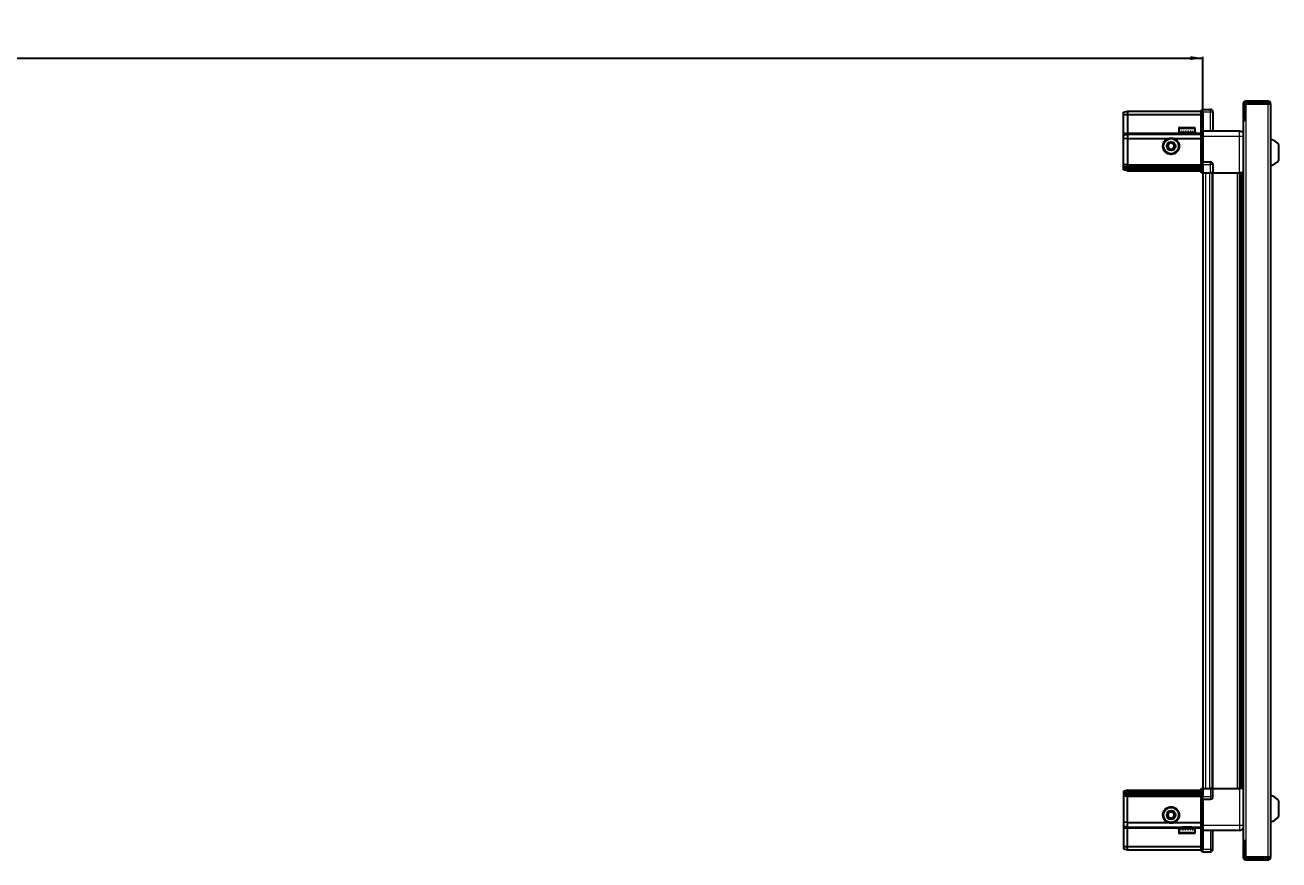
# Model space of a CAD drawing. Header units: millimetres. Extents: x 899 to 4715, y -1176 to 1908.
# Drawn here: x 2935 to 3925, y 1194 to 1854 of the extents above; entities that cross this region are included whole.
import ezdxf

# ---------------------------------------------------------------- set-up
doc = ezdxf.new("R2010")
doc.units = ezdxf.units.MM
doc.layers.add('FORMAT', color=7, linetype='Continuous')
doc.styles.add('SLDTEXTSTYLE0', font='TXT', dxfattribs={"width": 0.75})
doc.dimstyles.new('SLDDIMSTYLE0', dxfattribs={"dimtxt": 20, "dimasz": 10, "dimexe": 0, "dimexo": 0.0625, "dimgap": 5, "dimtad": 2, "dimdec": 1, "dimrnd": 1e-09, "dimzin": 12, "dimdsep": 46, "dimtxsty": 'SLDTEXTSTYLE0', "dimsah": 1, "dimcen": 0.09, "dimadec": 0, "dimazin": 3, "dimtfac": 1, "dimtofl": 0, "dimtmove": 0, "dimatfit": 3, "dimfxl": 0, "dimfrac": 2, "dimtolj": 1, "dimtzin": 12, "dimarcsym": 0})

# ---------------------------------------------------------------- blocks, each defined once
blk = doc.blocks.new('_D_4')
at = {"layer": 'FORMAT'}
for p, q in [((1764.9, 1736.94), (1764.9, 1828.43)), ((1764.9, 1827.43), (3864.9, 1827.43)), ((3864.9, 1736.94), (3864.9, 1828.43))]:
    blk.add_line(p, q, dxfattribs=at)
for points in [[(1764.9, 1827.43), (1774.9, 1825.9), (1774.9, 1828.97)], [(3864.9, 1827.43), (3854.9, 1828.97), (3854.9, 1825.9)]]:
    blk.add_solid(points, dxfattribs=at)
at = {"layer": 'FORMAT', "insert": (2785.34, 1853.22), "char_height": 20, "attachment_point": 1, "style": 'SLDTEXTSTYLE0'}
blk.add_mtext('2100', dxfattribs=at)

msp = doc.modelspace()

# ---------------------------------------------------------------- linework, layer by layer
at = {"color": 7, "linetype": 'Continuous', "lineweight": 25}
for p, q in [((3896.75, 1791.33), (3896.75, 1778.93)), ((3898.25, 1791.33), (3898.25, 1778.93)), ((3898.75, 1778.43), (3898.75, 1791.33)), ((3898.75, 1791.33), (3916.15, 1791.33)), ((3916.15, 1793.43), (3898.85, 1793.43)), ((3916.15, 1791.93), (3898.85, 1791.93)), ((3916.15, 1791.93), (3916.15, 1793.43)), ((3916.15, 1791.33), (3918.25, 1791.33)), ((3918.25, 1791.33), (3918.25, 1196.53)), ((3802.25, 1784.63), (3805.25, 1785.43)), ((3802.25, 1782.78), (3802.25, 1784.63)), ((3802.25, 1782.78), (3805.25, 1782.93)), ((3802.25, 1768.43), (3802.25, 1782.78)), ((3805.25, 1785.43), (3805.25, 1782.93)), ((3805.25, 1785.43), (3863.55, 1785.43)), ((3805.25, 1782.93), (3805.25, 1768.43)), ((3805.25, 1782.93), (3863.55, 1782.93)), ((3864.41, 1786.93), (3863.55, 1786.43)), ((3864.41, 1786.93), (3863.55, 1786.43)), ((3863.55, 1786.43), (3863.55, 1784.93)), ((3863.55, 1770.13), (3863.55, 1784.93)), ((3864.75, 1786.93), (3864.41, 1786.93)), ((3864.75, 1786.93), (3864.41, 1786.93)), ((3864.75, 1784.93), (3864.75, 1786.93)), ((3864.75, 1786.93), (3864.75, 1786.93)), ((3864.75, 1786.93), (3870.75, 1786.93)), ((3864.75, 1784.93), (3864.75, 1770.13)), ((3872.75, 1784.93), (3872.75, 1769.93)), ((3845.75, 1771.83), (3845.75, 1768.93)), ((3846.55, 1772.63), (3857.95, 1772.63)), ((3858.75, 1768.93), (3858.75, 1771.83)), ((3896.65, 1778.43), (3896.65, 1209.43)), ((3896.65, 1778.43), (3898.75, 1778.43)), ((3896.75, 1778.93), (3898.25, 1778.93)), ((3802.25, 1766.63), (3802.25, 1768.43)), ((3802.25, 1766.63), (3805.25, 1767.43)), ((3802.25, 1763.6), (3802.25, 1766.63)), ((3805.25, 1763.93), (3802.25, 1763.6)), ((3802.25, 1743.43), (3802.25, 1763.6)), ((3805.25, 1768.43), (3805.25, 1767.43)), ((3805.25, 1767.43), (3805.25, 1763.93)), ((3805.25, 1767.43), (3863.55, 1767.43)), ((3805.25, 1763.93), (3805.25, 1743.43)), ((3805.25, 1763.93), (3837.25, 1763.93)), ((3842.25, 1763.93), (3863.55, 1763.93)), ((3845.75, 1768.93), (3845.79, 1768.93)), ((3845.91, 1769.43), (3845.79, 1769.43)), ((3845.79, 1769.43), (3845.79, 1768.93)), ((3845.79, 1768.93), (3845.91, 1768.93)), ((3845.91, 1769.43), (3845.91, 1768.93)), ((3845.91, 1768.93), (3846.32, 1768.93)), ((3846.66, 1769.43), (3846.32, 1769.43)), ((3846.32, 1769.43), (3846.32, 1768.93)), ((3846.32, 1768.93), (3846.66, 1768.93)), ((3846.66, 1769.43), (3846.66, 1768.93)), ((3846.66, 1768.93), (3847.43, 1768.93)), ((3847.95, 1769.43), (3847.43, 1769.43)), ((3847.43, 1769.43), (3847.43, 1768.93)), ((3847.43, 1768.93), (3847.95, 1768.93)), ((3847.85, 1768.93), (3847.85, 1768.83)), ((3847.85, 1768.83), (3856.65, 1768.83)), ((3847.95, 1769.43), (3847.95, 1768.93)), ((3847.95, 1768.93), (3849.01, 1768.93)), ((3848.25, 1768.43), (3848.94, 1767.95)), ((3848.25, 1768.43), (3856.25, 1768.43)), ((3848.94, 1767.95), (3848.25, 1767.47)), ((3848.25, 1767.47), (3848.25, 1767.43)), ((3848.25, 1767.47), (3856.25, 1767.47)), ((3848.94, 1767.95), (3855.56, 1767.95)), ((3849.67, 1769.43), (3849.01, 1769.43)), ((3849.01, 1769.43), (3849.01, 1768.93)), ((3849.01, 1768.93), (3849.67, 1768.93)), ((3849.67, 1769.43), (3849.67, 1768.93)), ((3849.67, 1768.93), (3850.91, 1768.93)), ((3851.64, 1769.43), (3850.91, 1769.43)), ((3850.91, 1769.43), (3850.91, 1768.93)), ((3850.91, 1768.93), (3851.34, 1768.93)), ((3851.34, 1769.43), (3851.34, 1768.93)), ((3851.64, 1769.43), (3851.64, 1768.93)), ((3851.64, 1768.93), (3852.94, 1768.93)), ((3853.67, 1769.43), (3852.94, 1769.43)), ((3852.94, 1769.43), (3852.94, 1768.93)), ((3853.21, 1769.43), (3853.21, 1768.93)), ((3853.21, 1768.93), (3853.67, 1768.93)), ((3853.67, 1769.43), (3853.67, 1768.93)), ((3853.67, 1768.93), (3854.9, 1768.93)), ((3855.56, 1769.43), (3854.9, 1769.43)), ((3854.9, 1769.43), (3854.9, 1768.93)), ((3854.9, 1768.93), (3855.56, 1768.93)), ((3855.56, 1769.43), (3855.56, 1768.93)), ((3855.56, 1768.93), (3856.61, 1768.93)), ((3855.56, 1767.95), (3856.25, 1768.43)), ((3856.25, 1767.47), (3855.56, 1767.95)), ((3856.25, 1767.43), (3856.25, 1767.47)), ((3857.13, 1769.43), (3856.61, 1769.43)), ((3856.61, 1769.43), (3856.61, 1768.93)), ((3856.61, 1768.93), (3857.13, 1768.93)), ((3856.65, 1768.83), (3856.65, 1768.93)), ((3857.13, 1769.43), (3857.13, 1768.93)), ((3857.13, 1768.93), (3857.88, 1768.93)), ((3858.22, 1769.43), (3857.88, 1769.43)), ((3857.88, 1769.43), (3857.88, 1768.93)), ((3857.88, 1768.93), (3858.22, 1768.93)), ((3858.22, 1769.43), (3858.22, 1768.93)), ((3858.22, 1768.93), (3858.61, 1768.93)), ((3858.72, 1769.43), (3858.61, 1769.43)), ((3858.61, 1769.43), (3858.61, 1768.93)), ((3858.61, 1768.93), (3858.72, 1768.93)), ((3858.72, 1769.43), (3858.72, 1768.93)), ((3858.72, 1768.93), (3858.75, 1768.93)), ((3863.55, 1769.93), (3863.55, 1770.13)), ((3864.75, 1769.93), (3863.55, 1769.93)), ((3863.55, 1765.93), (3863.55, 1769.93)), ((3863.55, 1745.63), (3863.55, 1765.93)), ((3864.75, 1770.13), (3864.75, 1769.93)), ((3864.75, 1769.93), (3864.75, 1765.93)), ((3864.75, 1769.93), (3893.75, 1769.93)), ((3864.75, 1765.93), (3864.75, 1745.63)), ((3924.85, 1746.93), (3924.85, 1758.93)), ((3802.25, 1741.63), (3802.25, 1743.43)), ((3805.25, 1742.43), (3802.25, 1741.63)), ((3802.25, 1740.89), (3802.25, 1741.63)), ((3805.25, 1741.43), (3802.25, 1740.89)), ((3805.25, 1743.43), (3805.25, 1742.43)), ((3805.25, 1742.43), (3805.25, 1741.43)), ((3805.25, 1742.43), (3863.55, 1742.43)), ((3805.25, 1741.43), (3863.55, 1741.43)), ((3805.25, 1741.43), (3805.25, 1739.93)), ((3863.55, 1745.43), (3863.55, 1745.63)), ((3864.75, 1745.43), (3863.55, 1745.43)), ((3863.55, 1745.43), (3863.55, 1744.76)), ((3863.55, 1736.93), (3863.55, 1744.76)), ((3864.41, 1743.43), (3864.41, 1736.93)), ((3864.75, 1745.63), (3864.75, 1745.43)), ((3864.75, 1743.43), (3864.75, 1745.43)), ((3864.75, 1745.43), (3870.75, 1745.43)), ((3864.75, 1743.43), (3864.75, 1745.43)), ((3864.75, 1743.43), (3864.75, 1736.93)), ((3872.75, 1743.43), (3872.75, 1736.93)), ((3802.25, 1740.39), (3802.25, 1740.89)), ((3805.25, 1739.93), (3802.25, 1740.39)), ((3802.25, 1739.24), (3802.25, 1740.39)), ((3805.25, 1738.43), (3802.25, 1739.24)), ((3805.25, 1739.93), (3863.55, 1739.93)), ((3805.25, 1739.93), (3805.25, 1738.43)), ((3805.25, 1738.43), (3863.55, 1738.43)), ((3864.41, 1736.93), (3863.55, 1736.93)), ((3864.75, 1736.93), (3864.41, 1736.93)), ((3864.75, 1736.93), (3870.75, 1736.93)), ((3864.9, 1736.93), (3864.9, 1250.93)), ((3872.75, 1736.93), (3870.75, 1736.93)), ((3872.1, 1736.93), (3872.1, 1250.93)), ((3872.75, 1736.93), (3893.75, 1736.93)), ((3894.77, 1250.93), (3894.77, 1736.93)), ((3894.81, 1250.93), (3894.81, 1736.93)), ((3896.6, 1736.93), (3896.6, 1250.93)), ((3805.25, 1249.43), (3802.25, 1248.63)), ((3802.25, 1248.63), (3802.25, 1247.48)), ((3805.25, 1247.93), (3802.25, 1247.48)), ((3802.25, 1247.48), (3802.25, 1246.98)), ((3805.25, 1246.43), (3802.25, 1246.98)), ((3802.25, 1246.98), (3802.25, 1246.24)), ((3805.25, 1247.93), (3805.25, 1249.43)), ((3805.25, 1249.43), (3863.55, 1249.43)), ((3805.25, 1246.43), (3805.25, 1247.93)), ((3805.25, 1247.93), (3863.55, 1247.93)), ((3863.55, 1243.11), (3863.55, 1250.93)), ((3863.55, 1250.93), (3864.41, 1250.93)), ((3864.41, 1250.93), (3864.41, 1250.93)), ((3864.41, 1250.93), (3864.41, 1244.43)), ((3864.75, 1250.93), (3864.41, 1250.93)), ((3864.75, 1250.93), (3864.75, 1244.43)), ((3864.75, 1250.93), (3864.75, 1250.93)), ((3864.75, 1250.93), (3870.75, 1250.93)), ((3864.75, 1250.93), (3864.75, 1244.43)), ((3872.75, 1250.93), (3870.75, 1250.93)), ((3872.75, 1244.43), (3872.75, 1250.93)), ((3872.75, 1250.93), (3893.75, 1250.93)), ((3805.25, 1245.43), (3802.25, 1246.24)), ((3802.25, 1246.24), (3802.25, 1244.43)), ((3802.25, 1244.43), (3802.25, 1224.27)), ((3805.25, 1246.43), (3863.55, 1246.43)), ((3805.25, 1245.43), (3805.25, 1246.43)), ((3805.25, 1245.43), (3863.55, 1245.43)), ((3805.25, 1244.43), (3805.25, 1245.43)), ((3805.25, 1223.93), (3805.25, 1244.43)), ((3863.55, 1243.11), (3863.55, 1242.43)), ((3864.75, 1242.43), (3863.55, 1242.43)), ((3863.55, 1242.23), (3863.55, 1242.43)), ((3863.55, 1221.93), (3863.55, 1242.23)), ((3864.75, 1242.43), (3864.75, 1244.43)), ((3864.75, 1242.43), (3864.75, 1242.23)), ((3864.75, 1242.43), (3870.75, 1242.43)), ((3864.75, 1242.23), (3864.75, 1221.93)), ((3924.85, 1228.93), (3924.85, 1240.93)), ((3805.25, 1223.93), (3802.25, 1224.27)), ((3802.25, 1224.27), (3802.25, 1221.24)), ((3802.25, 1221.24), (3805.25, 1220.43)), ((3802.25, 1221.24), (3802.25, 1219.43)), ((3802.25, 1219.43), (3802.25, 1205.09)), ((3805.25, 1223.93), (3837.25, 1223.93)), ((3805.25, 1220.43), (3805.25, 1223.93)), ((3805.25, 1220.43), (3863.55, 1220.43)), ((3805.25, 1219.43), (3805.25, 1220.43)), ((3805.25, 1204.93), (3805.25, 1219.43)), ((3842.25, 1223.93), (3863.55, 1223.93)), ((3845.75, 1218.93), (3845.75, 1216.03)), ((3845.77, 1218.93), (3845.75, 1218.93)), ((3845.77, 1218.43), (3845.77, 1218.93)), ((3845.86, 1218.93), (3845.77, 1218.93)), ((3845.77, 1218.43), (3845.86, 1218.43)), ((3845.86, 1218.43), (3845.86, 1218.93)), ((3846.24, 1218.93), (3845.86, 1218.93)), ((3846.24, 1218.43), (3846.24, 1218.93)), ((3846.56, 1218.93), (3846.24, 1218.93)), ((3846.24, 1218.43), (3846.56, 1218.43)), ((3846.56, 1218.43), (3846.56, 1218.93)), ((3847.29, 1218.93), (3846.56, 1218.93)), ((3847.29, 1218.43), (3847.29, 1218.93)), ((3847.8, 1218.93), (3847.29, 1218.93)), ((3847.29, 1218.43), (3847.8, 1218.43)), ((3847.8, 1218.43), (3847.8, 1218.93)), ((3848.84, 1218.93), (3847.8, 1218.93)), ((3847.85, 1219.03), (3847.85, 1218.93)), ((3856.65, 1219.03), (3847.85, 1219.03)), ((3848.25, 1220.43), (3848.25, 1220.4)), ((3848.25, 1220.4), (3848.94, 1219.92)), ((3856.25, 1220.4), (3848.25, 1220.4)), ((3848.94, 1219.92), (3848.25, 1219.43)), ((3856.25, 1219.43), (3848.25, 1219.43)), ((3848.84, 1218.43), (3848.84, 1218.93)), ((3849.49, 1218.93), (3848.84, 1218.93)), ((3848.84, 1218.43), (3849.49, 1218.43)), ((3855.56, 1219.92), (3848.94, 1219.92)), ((3849.49, 1218.43), (3849.49, 1218.93)), ((3850.71, 1218.93), (3849.49, 1218.93)), ((3850.71, 1218.43), (3850.71, 1218.93)), ((3851.21, 1218.93), (3850.71, 1218.93)), ((3850.71, 1218.43), (3851.44, 1218.43)), ((3851.21, 1218.43), (3851.21, 1218.93)), ((3851.44, 1218.43), (3851.44, 1218.93)), ((3852.74, 1218.93), (3851.44, 1218.93)), ((3852.74, 1218.43), (3852.74, 1218.93)), ((3852.74, 1218.43), (3853.47, 1218.43)), ((3853.08, 1218.43), (3853.08, 1218.93)), ((3853.47, 1218.93), (3853.08, 1218.93)), ((3853.47, 1218.43), (3853.47, 1218.93)), ((3854.72, 1218.93), (3853.47, 1218.93)), ((3854.72, 1218.43), (3854.72, 1218.93)), ((3855.39, 1218.93), (3854.72, 1218.93)), ((3854.72, 1218.43), (3855.39, 1218.43)), ((3855.39, 1218.43), (3855.39, 1218.93)), ((3856.46, 1218.93), (3855.39, 1218.93)), ((3855.56, 1219.92), (3856.25, 1220.4)), ((3856.25, 1219.43), (3855.56, 1219.92)), ((3856.25, 1220.4), (3856.25, 1220.43)), ((3856.46, 1218.43), (3856.46, 1218.93)), ((3856.99, 1218.93), (3856.46, 1218.93)), ((3856.46, 1218.43), (3856.99, 1218.43)), ((3856.65, 1218.93), (3856.65, 1219.03)), ((3856.99, 1218.43), (3856.99, 1218.93)), ((3857.78, 1218.93), (3856.99, 1218.93)), ((3857.78, 1218.43), (3857.78, 1218.93)), ((3858.13, 1218.93), (3857.78, 1218.93)), ((3857.78, 1218.43), (3858.13, 1218.43)), ((3858.13, 1218.43), (3858.13, 1218.93)), ((3858.56, 1218.93), (3858.13, 1218.93)), ((3858.56, 1218.43), (3858.56, 1218.93)), ((3858.7, 1218.93), (3858.56, 1218.93)), ((3858.56, 1218.43), (3858.7, 1218.43)), ((3858.7, 1218.43), (3858.7, 1218.93)), ((3858.75, 1218.93), (3858.7, 1218.93)), ((3858.75, 1216.03), (3858.75, 1218.93)), ((3863.55, 1217.93), (3863.55, 1221.93)), ((3864.75, 1217.93), (3863.55, 1217.93)), ((3863.55, 1217.73), (3863.55, 1217.93)), ((3863.55, 1202.93), (3863.55, 1217.73)), ((3864.75, 1221.93), (3864.75, 1217.93)), ((3864.75, 1217.93), (3864.75, 1217.73)), ((3864.75, 1217.93), (3893.75, 1217.93)), ((3864.75, 1217.73), (3864.75, 1202.93)), ((3864.75, 1217.73), (3864.75, 1202.93)), ((3872.75, 1202.93), (3872.75, 1217.93)), ((3857.95, 1215.23), (3846.55, 1215.23)), ((3898.75, 1209.43), (3896.65, 1209.43)), ((3896.75, 1208.93), (3896.75, 1196.53)), ((3896.75, 1208.93), (3898.25, 1208.93)), ((3898.25, 1208.93), (3898.25, 1196.53)), ((3898.75, 1196.53), (3898.75, 1209.43)), ((3802.25, 1205.09), (3805.25, 1204.93)), ((3802.25, 1205.09), (3802.25, 1203.24)), ((3802.25, 1203.24), (3805.25, 1202.43)), ((3805.25, 1204.93), (3863.55, 1204.93)), ((3805.25, 1202.43), (3805.25, 1204.93)), ((3805.25, 1202.43), (3863.55, 1202.43)), ((3863.55, 1202.93), (3863.55, 1201.43)), ((3863.55, 1201.43), (3864.41, 1200.93)), ((3864.75, 1200.93), (3864.41, 1200.93)), ((3864.75, 1200.93), (3864.75, 1202.93)), ((3864.75, 1200.93), (3870.75, 1200.93)), ((3916.15, 1196.53), (3898.75, 1196.53)), ((3898.85, 1195.93), (3916.15, 1195.93)), ((3898.85, 1194.43), (3916.15, 1194.43)), ((3918.25, 1196.53), (3916.15, 1196.53)), ((3916.15, 1195.93), (3916.15, 1194.43))]:
    msp.add_line(p, q, dxfattribs=at)
at = {"color": 8, "linetype": 'Continuous', "lineweight": 18}
for p, q in [((3898.25, 1791.33), (3896.75, 1791.33)), ((3898.85, 1791.93), (3898.85, 1793.43)), ((3916.15, 1791.33), (3916.15, 1196.53)), ((3864.75, 1784.93), (3863.55, 1784.93)), ((3864.75, 1784.93), (3870.75, 1784.93)), ((3870.75, 1784.93), (3870.75, 1786.93)), ((3870.75, 1769.93), (3870.75, 1784.93)), ((3870.75, 1784.93), (3872.75, 1784.93)), ((3845.75, 1771.83), (3858.75, 1771.83)), ((3898.75, 1778.43), (3898.75, 1209.43)), ((3802.25, 1768.43), (3805.25, 1768.43)), ((3805.25, 1768.43), (3848.25, 1768.43)), ((3856.25, 1768.43), (3863.55, 1768.43)), ((3863.55, 1770.13), (3864.75, 1770.13)), ((3864.75, 1765.93), (3863.55, 1765.93)), ((3864.75, 1765.93), (3893.75, 1765.93)), ((3893.75, 1736.93), (3893.75, 1765.93)), ((3805.25, 1743.43), (3802.25, 1743.43)), ((3805.25, 1743.43), (3863.55, 1743.43)), ((3863.55, 1745.63), (3864.75, 1745.63)), ((3864.75, 1743.43), (3864.41, 1743.43)), ((3864.75, 1743.43), (3870.75, 1743.43)), ((3870.75, 1743.43), (3870.75, 1745.43)), ((3870.75, 1736.93), (3870.75, 1743.43)), ((3872.75, 1743.43), (3870.75, 1743.43)), ((3866.9, 1736.93), (3866.9, 1250.93)), ((3870.1, 1736.93), (3870.1, 1250.93)), ((3872.75, 1736.93), (3872.75, 1250.93)), ((3892.15, 1250.93), (3892.15, 1736.93)), ((3893.56, 1736.93), (3893.56, 1250.93)), ((3896.01, 1250.93), (3896.01, 1736.93)), ((3864.75, 1250.93), (3864.41, 1250.93)), ((3870.75, 1250.93), (3870.75, 1244.43)), ((3893.75, 1250.93), (3893.75, 1221.93)), ((3805.25, 1244.43), (3802.25, 1244.43)), ((3805.25, 1244.43), (3863.55, 1244.43)), ((3864.75, 1242.23), (3863.55, 1242.23)), ((3864.75, 1244.43), (3864.41, 1244.43)), ((3864.75, 1244.43), (3870.75, 1244.43)), ((3872.75, 1244.43), (3870.75, 1244.43)), ((3870.75, 1244.43), (3870.75, 1242.43)), ((3802.25, 1219.43), (3805.25, 1219.43)), ((3805.25, 1219.43), (3848.25, 1219.43)), ((3856.25, 1219.43), (3863.55, 1219.43)), ((3864.75, 1221.93), (3863.55, 1221.93)), ((3864.75, 1217.73), (3863.55, 1217.73)), ((3864.75, 1221.93), (3893.75, 1221.93)), ((3870.75, 1217.93), (3870.75, 1202.93)), ((3858.75, 1216.03), (3845.75, 1216.03)), ((3864.75, 1202.93), (3863.55, 1202.93)), ((3864.75, 1202.93), (3870.75, 1202.93)), ((3870.75, 1202.93), (3872.75, 1202.93)), ((3870.75, 1202.93), (3870.75, 1200.93)), ((3898.25, 1196.53), (3896.75, 1196.53)), ((3898.85, 1195.93), (3898.85, 1194.43))]:
    msp.add_line(p, q, dxfattribs=at)
at = {"color": 7, "linetype": 'Continuous', "lineweight": 25}
for centre, radius in [((3839.75, 1757.93), 6.5), ((3839.75, 1757.93), 3.46), ((3839.75, 1229.93), 6.5), ((3839.75, 1229.93), 3.46)]:
    msp.add_circle(centre, radius, dxfattribs=at)
at = {"color": 8, "linetype": 'Continuous', "lineweight": 18}
for centre in [(3839.75, 1757.93), (3839.75, 1229.93)]:
    msp.add_circle(centre, 5.7, dxfattribs=at)
at = {"color": 7, "linetype": 'Continuous', "lineweight": 25}
for centre, radius, start, end in [((3898.85, 1791.33), 2.1, 90, 180), ((3898.85, 1791.33), 0.6, 90, 180), ((3916.15, 1791.33), 2.1, 0, 90), ((3916.15, 1791.33), 0.6, 0, 90), ((3870.75, 1784.93), 2, 0, 90), ((3846.55, 1771.83), 0.8, 90, 180), ((3857.95, 1771.83), 0.8, 0, 90), ((3847.85, 1768.43), 0.4, 0, 90), ((3856.65, 1768.43), 0.4, 90, 180), ((3915.22, 1751.91), 11.91, 36.1266, 75.29965), ((3839.75, 1757.93), 2.5, 120.74103, 180.74103), ((3839.75, 1757.93), 2.5, 180.74103, 240.74103), ((3839.75, 1757.93), 2.5, 60.74103, 120.74103), ((3839.75, 1757.93), 2.5, 240.74103, 300.74103), ((3839.75, 1757.93), 2.5, 0.74103, 60.74103), ((3839.75, 1757.93), 2.5, 300.74103, 0.74103), ((3870.75, 1743.43), 2, 0, 90), ((3915.22, 1753.96), 11.91, 284.70035, 323.8734), ((3870.75, 1244.43), 2, 270, 0), ((3915.22, 1233.91), 11.91, 36.1266, 75.29965), ((3839.75, 1229.93), 2.5, 155.91157, 215.91157), ((3839.75, 1229.93), 2.5, 95.91157, 155.91157), ((3839.75, 1229.93), 2.5, 215.91157, 275.91157), ((3839.75, 1229.93), 2.5, 35.91157, 95.91157), ((3839.75, 1229.93), 2.5, 275.91157, 335.91157), ((3839.75, 1229.93), 2.5, 335.91157, 35.91157), ((3915.22, 1235.96), 11.91, 284.70035, 323.8734), ((3847.85, 1219.43), 0.4, 270, 360), ((3856.65, 1219.43), 0.4, 180, 270), ((3846.55, 1216.03), 0.8, 180, 270), ((3857.95, 1216.03), 0.8, 270, 360), ((3870.75, 1202.93), 2, 270, 0), ((3898.85, 1196.53), 2.1, 180, 270), ((3898.85, 1196.53), 0.6, 180, 270), ((3916.15, 1196.53), 2.1, 270, 0), ((3916.15, 1196.53), 0.6, 270, 0)]:
    msp.add_arc(centre, radius, start, end, dxfattribs=at)
for centre, start_param, end_param in [((3860.95, 1743.43), 0, 0.722734), ((3860.95, 1244.43), 5.560451, 6.283185)]:
    msp.add_ellipse(centre, major_axis=(3.46, 0), ratio=0.57735, start_param=start_param, end_param=end_param, dxfattribs=at)
for points, knots in [([(3893.75, 1769.93), (3894.19, 1769.89), (3894.87, 1769.82), (3895.68, 1769.38), (3896.23, 1768.94), (3896.51, 1768.57), (3896.65, 1768.39)], [0, 0, 0, 0, 0.384298, 0.591173, 0.802437, 1, 1, 1, 1]), ([(3837.23, 1759.34), (3837.67, 1759.61), (3838.5, 1760.1), (3839.33, 1760.59), (3839.71, 1760.82)], [0, 0, 0, 0, 0.534686, 1, 1, 1, 1]), ([(3837.27, 1756.46), (3837.27, 1756.58), (3837.26, 1757.18), (3837.24, 1758.18), (3837.23, 1759), (3837.23, 1759.34)], [0, 0, 0, 0, 0.1331247, 0.6370994, 1, 1, 1, 1]), ([(3839.79, 1755.05), (3839.34, 1755.3), (3838.49, 1755.77), (3837.66, 1756.24), (3837.27, 1756.46)], [0, 0, 0, 0, 0.534686, 1, 1, 1, 1]), ([(3839.71, 1760.82), (3840.16, 1760.57), (3841, 1760.1), (3841.84, 1759.63), (3842.23, 1759.41)], [0, 0, 0, 0, 0.534686, 1, 1, 1, 1]), ([(3842.27, 1756.52), (3841.82, 1756.26), (3840.99, 1755.77), (3840.17, 1755.28), (3839.79, 1755.05)], [0, 0, 0, 0, 0.534686, 1, 1, 1, 1]), ([(3842.23, 1759.41), (3842.23, 1759.06), (3842.24, 1758.24), (3842.26, 1757.25), (3842.27, 1756.65), (3842.27, 1756.52)], [0, 0, 0, 0, 0.362901, 0.866875, 1, 1, 1, 1]), ([(3896.6, 1736.93), (3896.56, 1736.93), (3896.34, 1736.93), (3895.62, 1736.93), (3894.66, 1736.93), (3894.01, 1736.93), (3893.75, 1736.93)], [0, 0, 0, 0, 0.0717073, 0.4209791, 0.7702508, 1, 1, 1, 1]), ([(3896.6, 1250.93), (3896.56, 1250.93), (3896.34, 1250.93), (3895.62, 1250.93), (3894.66, 1250.93), (3894.01, 1250.93), (3893.75, 1250.93)], [0, 0, 0, 0, 0.071707, 0.420979, 0.770251, 1, 1, 1, 1]), ([(3836.88, 1229.64), (3837.09, 1230.11), (3837.48, 1230.99), (3837.87, 1231.86), (3838.06, 1232.27)], [0, 0, 0, 0, 0.534686, 1, 1, 1, 1]), ([(3838.57, 1227.3), (3838.27, 1227.72), (3837.7, 1228.5), (3837.14, 1229.27), (3836.88, 1229.64)], [0, 0, 0, 0, 0.534686, 1, 1, 1, 1]), ([(3838.06, 1232.27), (3838.4, 1232.31), (3839.22, 1232.39), (3840.21, 1232.49), (3840.8, 1232.56), (3840.93, 1232.57)], [0, 0, 0, 0, 0.362901, 0.866875, 1, 1, 1, 1]), ([(3841.44, 1227.6), (3841.32, 1227.58), (3840.72, 1227.52), (3839.73, 1227.42), (3838.91, 1227.33), (3838.57, 1227.3)], [0, 0, 0, 0, 0.133125, 0.637099, 1, 1, 1, 1]), ([(3840.93, 1232.57), (3841.23, 1232.15), (3841.79, 1231.37), (3842.36, 1230.59), (3842.62, 1230.23)], [0, 0, 0, 0, 0.534686, 1, 1, 1, 1]), ([(3842.62, 1230.23), (3842.41, 1229.76), (3842.02, 1228.88), (3841.62, 1228), (3841.44, 1227.6)], [0, 0, 0, 0, 0.5346859, 1, 1, 1, 1]), ([(3893.75, 1217.93), (3894.19, 1217.98), (3894.87, 1218.05), (3895.68, 1218.49), (3896.23, 1218.93), (3896.51, 1219.3), (3896.65, 1219.48)], [0, 0, 0, 0, 0.3842982, 0.5911726, 0.8024372, 1, 1, 1, 1])]:
    msp.add_open_spline(points, degree=3, knots=knots, dxfattribs=at)
at = {"color": 8, "linetype": 'Continuous', "lineweight": 18}
for points in [[(3893.75, 1765.93), (3893.75, 1766.46), (3893.75, 1767.51), (3893.75, 1768.83), (3893.75, 1769.75), (3893.75, 1769.87), (3893.75, 1769.93)], [(3893.75, 1221.93), (3893.75, 1221.41), (3893.75, 1220.36), (3893.75, 1219.04), (3893.75, 1218.11), (3893.75, 1217.99), (3893.75, 1217.93)]]:
    msp.add_open_spline(points, degree=3, dxfattribs=at)
for points, knots in [([(3893.75, 1765.93), (3894.19, 1765.93), (3894.87, 1765.93), (3895.68, 1765.93), (3896.23, 1765.93), (3896.51, 1765.93), (3896.65, 1765.93)], [0, 0, 0, 0, 0.3842982, 0.5911726, 0.8024372, 1, 1, 1, 1]), ([(3893.75, 1221.93), (3894.19, 1221.93), (3894.87, 1221.93), (3895.68, 1221.93), (3896.23, 1221.93), (3896.51, 1221.93), (3896.65, 1221.93)], [0, 0, 0, 0, 0.384298, 0.591173, 0.802437, 1, 1, 1, 1])]:
    msp.add_open_spline(points, degree=3, knots=knots, dxfattribs=at)

# ---------------------------------------------------------------- dimensions: what is measured, and where the dimension line sits
at = {"layer": 'FORMAT'}
dim = msp.add_linear_dim(base=(3864.9, 1827.43), p1=(1764.9, 1736.93), p2=(3864.9, 1736.93), angle=0, dimstyle='SLDDIMSTYLE0', dxfattribs=at)
dim.commit()
dim.dimension.update_dxf_attribs({"geometry": '_D_4', "text_midpoint": (2814.9, 1827.43), "dimtype": 160})

doc.saveas('drawing.dxf')
